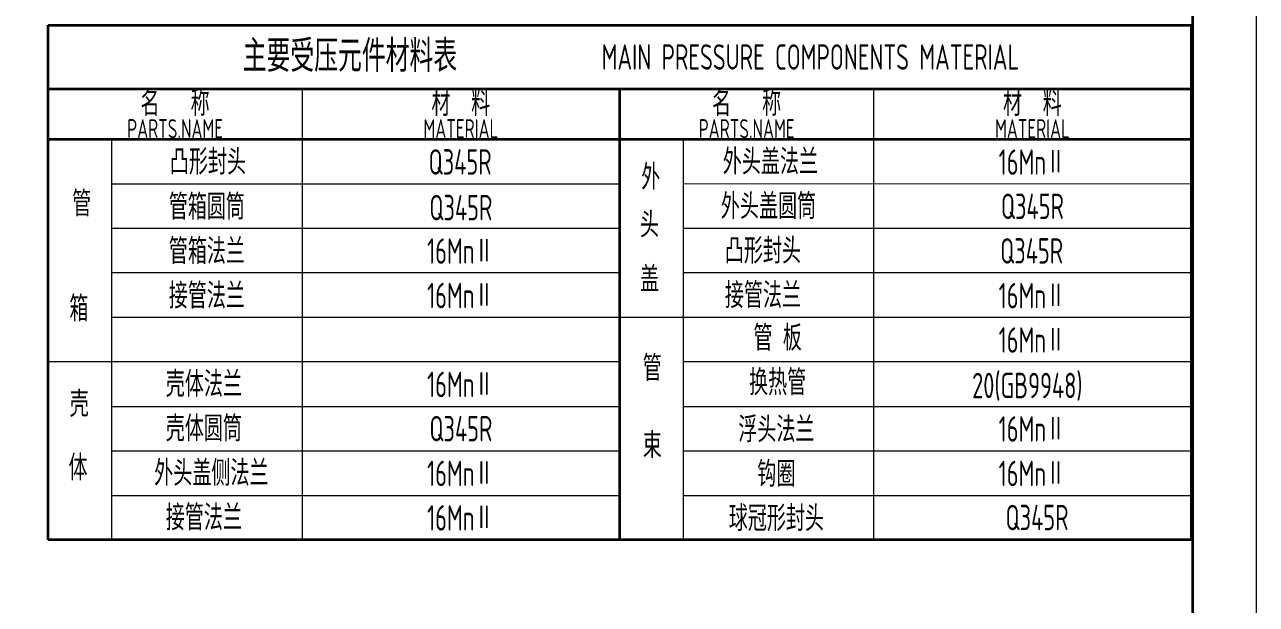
# Model space of a CAD drawing. Header units: millimetres. Extents: x 5765 to 6606, y -201 to 393.
# Drawn here: x 6412.1 to 6606, y -50.1 to 41.1 of the extents above; entities that cross this region are included whole.
import ezdxf
from ezdxf.enums import TextEntityAlignment as Align

# ---------------------------------------------------------------- set-up
doc = ezdxf.new("R2010")
doc.units = ezdxf.units.MM
for name, color, linetype, lineweight in [('1粗实线', 7, 'Continuous', 35), ('2细实线', 3, 'Continuous', 13), ('7文本', 2, 'Continuous', 13), ('9图表', 4, 'Continuous', 13)]:
    doc.layers.add(name, color=color, linetype=linetype, lineweight=lineweight)
doc.styles.add('lanpec', font='bpec_e.shx', dxfattribs={"width": 0.75, "bigfont": 'hztxt.shx'})

# ---------------------------------------------------------------- blocks, each defined once
blk = doc.blocks.new('A1')
at = {"layer": '1粗实线'}
blk.add_lwpolyline([(-816, 10), (-10, 10), (-10, 584), (-816, 584)], close=True, dxfattribs=at)
at = {"layer": '9图表'}
blk.add_lwpolyline([(-841, 0), (0, 0), (0, 594), (-841, 594)], close=True, dxfattribs=at)

msp = doc.modelspace()

# ---------------------------------------------------------------- linework, layer by layer
at = {"layer": '1粗实线'}
for p, q in [((6415.76, 41.04), (6595.76, 41.04)), ((6415.76, -39.96), (6415.76, 41.04)), ((6595.76, 41.04), (6595.76, -39.96)), ((6415.76, 31.04), (6595.76, 31.04)), ((6505.76, 31.04), (6505.76, -39.96)), ((6595.76, 23.04), (6415.76, 23.04)), ((6595.76, -39.96), (6415.76, -39.96))]:
    msp.add_line(p, q, dxfattribs=at)
at = {"layer": '9图表'}
for p, q in [((6455.759, 31.04), (6455.759, -39.96)), ((6545.759, 31.04), (6545.759, -39.96)), ((6425.759, 23.04), (6425.759, -39.96)), ((6515.759, 23.04), (6515.759, -39.96)), ((6505.76, 16.04), (6425.759, 16.04)), ((6595.76, 16.04), (6515.759, 16.055)), ((6505.76, 9.04), (6425.759, 9.04)), ((6595.76, 9.04), (6515.759, 9.026)), ((6505.76, 2.04), (6425.759, 2.04)), ((6595.76, 2.04), (6515.759, 2.046)), ((6505.76, -4.96), (6425.753, -4.964)), ((6595.76, -4.96), (6505.76, -4.96)), ((6595.76, -4.96), (6505.76, -4.96)), ((6505.76, -11.96), (6415.76, -11.96)), ((6505.76, -11.96), (6415.76, -11.96)), ((6595.76, -11.96), (6515.759, -11.945))]:
    msp.add_line(p, q, dxfattribs=at)
at = {"layer": '9图表', "color": 4}
for p, q in [((6425.759, -18.96), (6505.76, -18.96)), ((6515.759, -18.96), (6595.76, -18.96)), ((6425.759, -25.96), (6505.76, -25.96)), ((6515.759, -25.97), (6595.76, -25.97)), ((6425.759, -32.96), (6505.76, -32.96)), ((6515.759, -32.979), (6595.76, -32.979))]:
    msp.add_line(p, q, dxfattribs=at)

# ---------------------------------------------------------------- block references
at = {"layer": '2细实线'}
msp.add_blockref('A1', (6606.028, -200.559), dxfattribs=at)

# ---------------------------------------------------------------- texts
at = {"layer": '7文本', "color": 4, "style": 'lanpec', "width": 0.75}
for s, height, p in [('主要受压元件材料表', 5, (6463.293, 36.195)), ('MAIN PRESSURE COMPONENTS MATERIAL ', 4, (6536.612, 36.04)), ('名   称', 4, (6435.76, 28.754)), ('材  料', 4, (6480.759, 28.754)), ('名   称', 4, (6525.759, 28.754)), ('材  料', 4, (6570.759, 28.754)), ('PARTS.NAME', 3, (6435.76, 24.754)), ('MATERIAL', 3, (6480.759, 24.754)), ('PARTS.NAME', 3, (6525.759, 24.754)), ('MATERIAL', 3, (6570.759, 24.754))]:
    msp.add_text(s, height=height, dxfattribs=at).set_placement(p, align=Align.MIDDLE_CENTER)
at = {"layer": '7文本', "style": 'lanpec', "width": 0.75}
for s, p in [('凸形封头', (6440.929, 19.521)), ('Q345R', (6480.637, 19.521)), ('外头盖法兰', (6529.508, 19.54)), ('16MnⅡ', (6570.677, 19.492)), ('外', (6510.663, 17.126)), ('管箱圆筒', (6440.758, 12.446)), ('Q345R', (6480.759, 12.33)), ('外头盖圆筒', (6529.209, 12.53)), ('Q345R', (6570.759, 12.53)), ('头', (6510.473, 9.632)), ('管箱法兰', (6440.758, 5.446)), ('凸形封头', (6528.329, 5.521)), ('16MnⅡ', (6480.679, 5.492)), ('Q345R', (6570.637, 5.521)), ('盖', (6510.473, 1.062)), ('接管法兰', (6440.758, -1.554)), ('16MnⅡ', (6480.679, -1.508)), ('接管法兰', (6528.329, -1.479)), ('16MnⅡ', (6570.678, -1.528)), ('管 板', (6530.64, -8.196)), ('16MnⅡ', (6570.676, -8.508)), ('壳体法兰', (6440.289, -15.46)), ('16MnⅡ', (6480.679, -15.508)), ('换热管', (6530.64, -15.196)), ('20(GB9948)', (6569.961, -15.67)), ('壳', (6420.662, -18.594)), ('壳体圆筒', (6440.292, -22.46)), ('Q345R', (6480.762, -22.46)), ('浮头法兰', (6530.445, -22.605)), ('16MnⅡ', (6570.68, -22.508)), ('体', (6420.473, -28.618)), ('外头盖侧法兰', (6441.469, -29.46)), ('16MnⅡ', (6480.679, -29.508)), ('钩圈', (6530.446, -29.614)), ('16MnⅡ', (6570.68, -29.518)), ('接管法兰', (6440.289, -36.46)), ('16MnⅡ', (6480.679, -36.508)), ('球冠形封头', (6530.445, -36.586)), ('Q345R', (6571.482, -36.453))]:
    msp.add_text(s, height=4, dxfattribs=at).set_placement(p, align=Align.MIDDLE_CENTER)
for s, p in [('管', (6419.549, 10.938)), ('箱', (6419.111, -5.58)), ('管', (6509.397, -14.939)), ('束', (6509.397, -27.092))]:
    msp.add_text(s, height=4, dxfattribs=at).set_placement(p)

doc.saveas('drawing.dxf')
